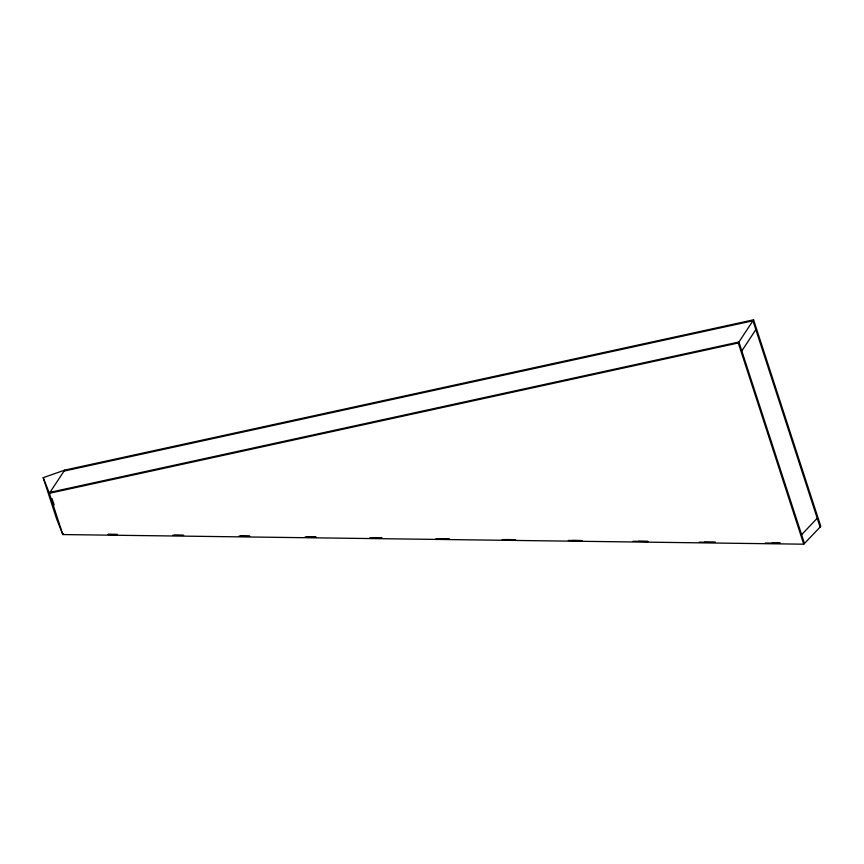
<?xml version="1.0" encoding="UTF-8"?>
<svg xmlns="http://www.w3.org/2000/svg" width="864" height="864" viewBox="0 0 864 864"><rect width="100%" height="100%" fill="white"/><g stroke="black" fill="none" stroke-linecap="round" stroke-linejoin="round"><path stroke-width="1.3" d="M741.809 350.957L755.838 329.616M64.66 470.135L49.378 493.29L62.813 534.557L803.747 544.19L820.8 526.36L753.581 319.81L64.66 470.135L43.2 477.673L56.624 518.94L62.813 534.557L63.515 533.812M43.2 477.673L49.378 493.29L738.277 342.976L753.581 319.81M801.608 534.686L817.214 518.238M64.022 471.096L752.954 320.771L820.098 527.094M50.015 492.329L738.904 342.025L804.46 543.456M174.182 535.248L183.632 535.378L172.843 535.237M240.311 536.112L249.761 536.231L238.982 536.112M306.439 536.976L315.889 537.095M372.578 537.829L382.018 537.959L369.889 537.829M440.057 538.715L449.507 538.834M506.185 539.568L515.635 539.698L502.157 539.568M572.324 540.432L581.764 540.551M638.453 541.296L647.903 541.415M704.581 542.149L715.381 542.29M772.06 543.035L780.16 543.132M305.111 536.976L315.911 537.127M436.028 538.704L448.178 538.855M568.296 540.443L581.785 540.616M633.074 541.285L647.924 541.48M699.214 542.16L715.403 542.376M765.342 543.024L780.192 543.218M738.277 342.976L803.747 544.19M52.056 498.614L54.119 504.932M117.493 534.514L108.043 534.395L117.504 534.514"/></g></svg>
